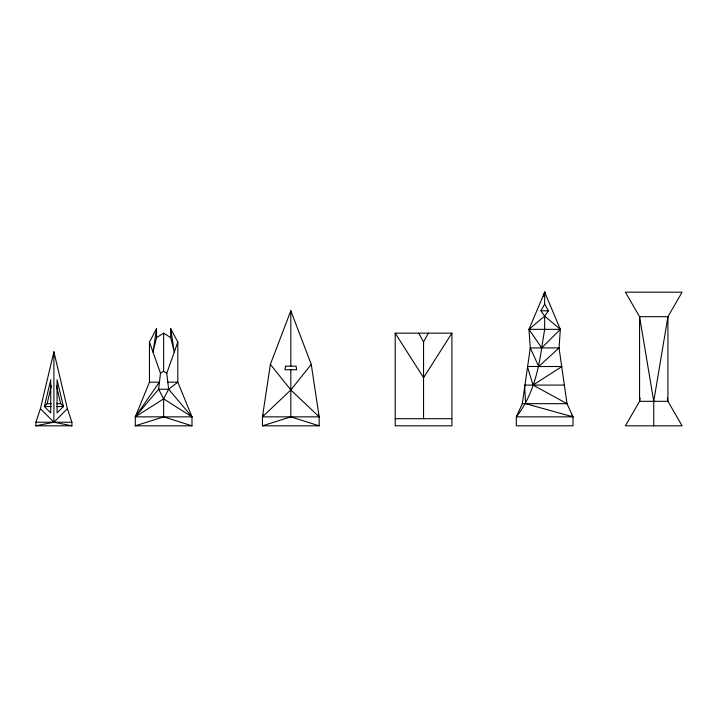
<?xml version="1.0" encoding="UTF-8"?>
<svg xmlns="http://www.w3.org/2000/svg" width="718" height="718" viewBox="0 0 718 718"><rect width="100%" height="100%" fill="white"/><g stroke="black" fill="none" stroke-linecap="round" stroke-linejoin="round"><path stroke-width="1.08" d="M543.553 296.471L544.657 292.181L544.657 304.145L540.923 310.804L544.657 316.108L560.345 329.347L559.044 347.925L567.014 403.678L573.009 416.853L573.009 425.819L516.314 425.819L516.314 416.853L522.309 403.678L530.279 347.925L528.969 329.347L544.657 292.181L560.345 329.347L541.677 347.925C538.249 372.193 531.796 397.35 516.314 416.853L573.009 416.853L571.77 415.103M156.551 328.709L153.006 352.098L156.551 337.622L156.551 328.709L149.461 342.073L160.482 373.252L158.633 389.237L163.632 398.867L163.632 416.853L191.984 425.819L191.984 416.853L177.813 382.164L177.813 342.073L170.722 328.709L170.722 337.622L174.268 352.098L170.722 328.709M318.271 414.833L319.169 416.853L262.465 416.853L270.381 364.376L290.817 310.777L311.253 364.376L319.169 416.853L319.169 425.819L262.465 425.819L262.465 416.853L263.362 414.833M653.748 401.317L667.928 316.683L682.1 292.181L625.405 292.181L639.576 316.683L653.748 401.317L653.748 425.819M544.289 294.362L544.657 292.181L545.025 294.362M640.16 398.023L639.576 401.317L625.405 425.819L682.1 425.819L667.928 401.317L667.345 398.023M40.405 408.713L53.895 351.802L67.393 408.713L71.899 422.22L71.899 425.819L35.9 425.819L35.9 422.22L40.405 408.713L53.895 422.22L71.899 425.819M51.095 406.55L44.381 406.55L50.736 379.741L50.736 412.913L44.381 406.55L47.128 403.669L51.391 385.692M191.984 425.819L135.289 425.819L135.289 416.853L163.632 398.867L168.64 389.237L166.782 373.252L177.813 342.073M149.461 382.164L135.289 416.853L191.984 416.853L168.64 389.237L158.633 389.237L135.289 416.853L159.378 382.164L149.461 382.164L149.461 342.073M423.557 418.693L423.557 341.912L428.377 333.161M451.9 333.161L423.557 377.713L395.205 333.161L451.9 333.161L451.9 425.819L395.205 425.819L395.205 333.161M544.657 316.108L544.657 329.347L541.677 347.925L528.969 329.347L544.657 316.108L548.399 310.804L544.657 304.145M311.253 364.376L290.817 389.964L262.465 416.853M35.9 425.819L53.895 422.22L67.393 408.713M168.64 389.237L177.813 382.164L167.886 382.164M533.043 385.09L561.925 366.512L527.389 366.512L533.043 385.09L567.014 403.678L522.309 403.678M156.551 337.622L163.632 333.161L170.722 337.622M160.482 373.252L163.632 371.278L163.632 333.161M135.289 425.819L163.632 416.853M262.465 425.819L290.817 416.853L319.169 425.819M540.923 310.804L548.399 310.804M528.969 329.347L560.345 329.347M564.716 385.09L524.607 385.09L525.603 403.678L573.009 416.853M47.128 403.669L51.292 403.669M56.507 403.669L60.671 403.669L63.417 406.55L57.063 412.913L57.063 379.741L63.417 406.55L56.695 406.55M395.205 418.693L451.9 418.693M35.9 422.22L71.899 422.22M163.632 371.278L166.782 373.252M163.632 398.867L191.984 416.853M319.169 416.853L290.817 389.964L270.381 364.376M418.738 333.161L423.557 341.912M56.408 385.692L60.671 403.669M544.657 292.181L544.774 294.407M290.817 310.777L290.817 366.162M290.817 369.725L290.817 416.853M53.895 351.802L53.895 422.22M285.54 366.162L284.992 369.725L296.642 369.725L296.094 366.162L285.54 366.162M559.044 347.925L538.733 366.512L530.279 347.925L559.044 347.925M667.928 316.683L639.576 316.683L639.576 401.317L667.928 401.317L667.928 316.683"/></g></svg>
